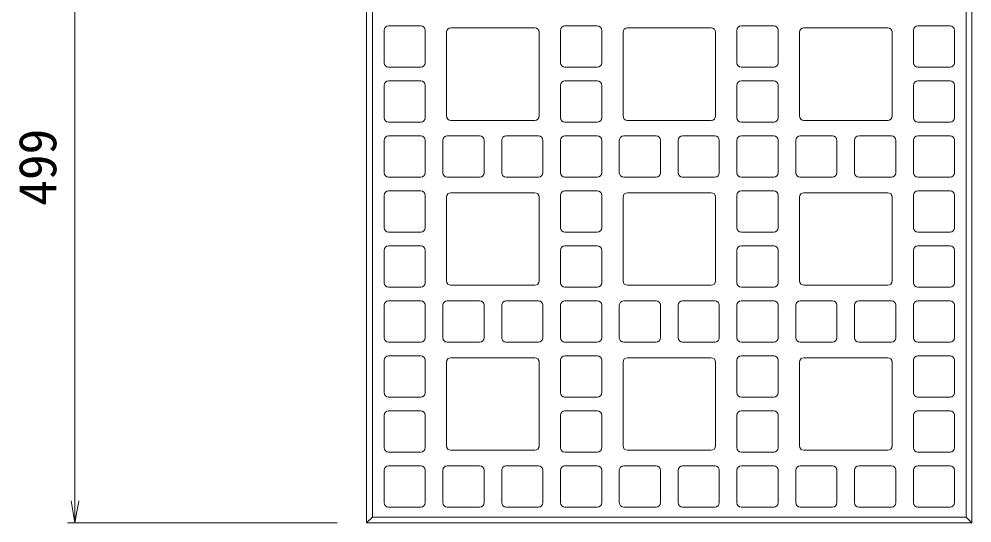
# Model space of a CAD drawing. Units: millimetres, scale not verified. Extents: x 0 to 84100, y 0 to 59400.
# Drawn here: x 13883 to 20364, y 8855 to 12282 of the extents above; entities that cross this region are included whole.
import ezdxf
from ezdxf.enums import TextEntityAlignment as Align

# ---------------------------------------------------------------- set-up
doc = ezdxf.new("R2010")
doc.units = ezdxf.units.MM
doc.header["$LTSCALE"] = 100
for name, color, linetype, lineweight in [('0_2', 7, 'Continuous', 9), ('D-STR', 1, 'Continuous', 18), ('D-STR-DIM（寸法）', 7, 'Continuous', 18), ('D-STR-STR1', 7, 'Continuous', 18), ('D-STR-STR1（構造物）', 7, 'Continuous', 18)]:
    doc.layers.add(name, color=color, linetype=linetype, lineweight=lineweight)
doc.styles.add('ＭＳ ゴシック', font='')
doc.styles.get('ＭＳ ゴシック').set_extended_font_data('MS Gothic')

msp = doc.modelspace()

# ---------------------------------------------------------------- linework, layer by layer
at = {"layer": '0_2'}
for p, q in [((14263.7, 8854.7), (14238.7, 9004.7)), ((14288.7, 9004.7), (14263.7, 8854.7))]:
    msp.add_line(p, q, dxfattribs=at)
at = {"layer": '0_2', "lineweight": 18}
msp.add_line((14263.7, 8854.7), (14263.7, 8874.7), dxfattribs=at)
at = {"layer": 'D-STR'}
for p, q in [((16247, 13839), (16247, 8854.7)), ((20363.7, 13839), (20363.7, 8854.7)), ((20363.7, 8854.7), (16247, 8854.7))]:
    msp.add_line(p, q, dxfattribs=at)
at = {"layer": 'D-STR-DIM（寸法）'}
for p, q in [((14263.7, 13819), (14263.7, 8874.7)), ((16047, 8854.7), (14213.7, 8854.7))]:
    msp.add_line(p, q, dxfattribs=at)
at = {"layer": 'D-STR-STR1'}
for p, q in [((16287, 13799.1), (16287, 8894.7)), ((20323.7, 13799.1), (20323.7, 8894.7)), ((16247, 8854.7), (16287, 8894.7)), ((20323.7, 8894.7), (16287, 8894.7)), ((20363.7, 8854.7), (20323.7, 8894.7))]:
    msp.add_line(p, q, dxfattribs=at)
at = {"layer": 'D-STR-STR1（構造物）'}
for p, q in [((16365.6, 12204.8), (16365.6, 11984.8)), ((16615.6, 12234.8), (16395.6, 12234.8)), ((16645.6, 12204.8), (16645.6, 11984.8)), ((16790.6, 12192.8), (16790.6, 11622.8)), ((16820.6, 12222.8), (17390.6, 12222.8)), ((17420.6, 12192.8), (17420.6, 11622.8)), ((17565.6, 12204.8), (17565.6, 11984.8)), ((17595.6, 12234.8), (17815.6, 12234.8)), ((17845.6, 12204.8), (17845.6, 11984.8)), ((17990.6, 12192.8), (17990.6, 11622.8)), ((18590.6, 12222.8), (18020.6, 12222.8)), ((18620.6, 12192.8), (18620.6, 11622.8)), ((18765.6, 12204.8), (18765.6, 11984.8)), ((19015.6, 12234.8), (18795.6, 12234.8)), ((19045.6, 12204.8), (19045.6, 11984.8)), ((19190.6, 12192.8), (19190.6, 11622.8)), ((19790.6, 12222.8), (19220.6, 12222.8)), ((19820.6, 12192.8), (19820.6, 11622.8)), ((19965.6, 12204.8), (19965.6, 11984.8)), ((19995.6, 12234.8), (20215.6, 12234.8)), ((20245.6, 12204.8), (20245.6, 11984.8)), ((16615.6, 11954.8), (16395.6, 11954.8)), ((17595.6, 11954.8), (17815.6, 11954.8)), ((19015.6, 11954.8), (18795.6, 11954.8)), ((19995.6, 11954.8), (20215.6, 11954.8)), ((16615.6, 11860.8), (16395.6, 11860.8)), ((17595.6, 11860.8), (17815.6, 11860.8)), ((19015.6, 11860.8), (18795.6, 11860.8)), ((19995.6, 11860.8), (20215.6, 11860.8)), ((16365.6, 11830.8), (16365.6, 11610.8)), ((16645.6, 11830.8), (16645.6, 11610.8)), ((17565.6, 11830.8), (17565.6, 11610.8)), ((17845.6, 11830.8), (17845.6, 11610.8)), ((18765.6, 11830.8), (18765.6, 11610.8)), ((19045.6, 11830.8), (19045.6, 11610.8)), ((19965.6, 11830.8), (19965.6, 11610.8)), ((20245.6, 11830.8), (20245.6, 11610.8)), ((16615.6, 11580.8), (16395.6, 11580.8)), ((16820.6, 11592.8), (17390.6, 11592.8)), ((17595.6, 11580.8), (17815.6, 11580.8)), ((18590.6, 11592.8), (18020.6, 11592.8)), ((19015.6, 11580.8), (18795.6, 11580.8)), ((19790.6, 11592.8), (19220.6, 11592.8)), ((19995.6, 11580.8), (20215.6, 11580.8)), ((16615.6, 11486.8), (16395.6, 11486.8)), ((16795.6, 11486.8), (17015.6, 11486.8)), ((17415.6, 11486.8), (17195.6, 11486.8)), ((17595.6, 11486.8), (17815.6, 11486.8)), ((17995.6, 11486.8), (18215.6, 11486.8)), ((18615.6, 11486.8), (18395.6, 11486.8)), ((19015.6, 11486.8), (18795.6, 11486.8)), ((19195.6, 11486.8), (19415.6, 11486.8)), ((19815.6, 11486.8), (19595.6, 11486.8)), ((19995.6, 11486.8), (20215.6, 11486.8)), ((16365.6, 11456.8), (16365.6, 11236.8)), ((16645.6, 11456.8), (16645.6, 11236.8)), ((16765.6, 11456.8), (16765.6, 11236.8)), ((17045.6, 11456.8), (17045.6, 11236.8)), ((17165.6, 11456.8), (17165.6, 11236.8)), ((17445.6, 11456.8), (17445.6, 11236.8)), ((17565.6, 11456.8), (17565.6, 11236.8)), ((17845.6, 11456.8), (17845.6, 11236.8)), ((17965.6, 11456.8), (17965.6, 11236.8)), ((18245.6, 11456.8), (18245.6, 11236.8)), ((18365.6, 11456.8), (18365.6, 11236.8)), ((18645.6, 11456.8), (18645.6, 11236.8)), ((18765.6, 11456.8), (18765.6, 11236.8)), ((19045.6, 11456.8), (19045.6, 11236.8)), ((19165.6, 11456.8), (19165.6, 11236.8)), ((19445.6, 11456.8), (19445.6, 11236.8)), ((19565.6, 11456.8), (19565.6, 11236.8)), ((19845.6, 11456.8), (19845.6, 11236.8)), ((19965.6, 11456.8), (19965.6, 11236.8)), ((20245.6, 11456.8), (20245.6, 11236.8)), ((16615.6, 11206.8), (16395.6, 11206.8)), ((16795.6, 11206.8), (17015.6, 11206.8)), ((17415.6, 11206.8), (17195.6, 11206.8)), ((17595.6, 11206.8), (17815.6, 11206.8)), ((17995.6, 11206.8), (18215.6, 11206.8)), ((18615.6, 11206.8), (18395.6, 11206.8)), ((19015.6, 11206.8), (18795.6, 11206.8)), ((19195.6, 11206.8), (19415.6, 11206.8)), ((19815.6, 11206.8), (19595.6, 11206.8)), ((19995.6, 11206.8), (20215.6, 11206.8)), ((16365.6, 11082.8), (16365.6, 10862.8)), ((16615.6, 11112.8), (16395.6, 11112.8)), ((16645.6, 11082.8), (16645.6, 10862.8)), ((16820.6, 11100.8), (17390.6, 11100.8)), ((17565.6, 11082.8), (17565.6, 10862.8)), ((17595.6, 11112.8), (17815.6, 11112.8)), ((17845.6, 11082.8), (17845.6, 10862.8)), ((18590.6, 11100.8), (18020.6, 11100.8)), ((18765.6, 11082.8), (18765.6, 10862.8)), ((19015.6, 11112.8), (18795.6, 11112.8)), ((19045.6, 11082.8), (19045.6, 10862.8)), ((19790.6, 11100.8), (19220.6, 11100.8)), ((19965.6, 11082.8), (19965.6, 10862.8)), ((19995.6, 11112.8), (20215.6, 11112.8)), ((20245.6, 11082.8), (20245.6, 10862.8)), ((16790.6, 11070.8), (16790.6, 10500.8)), ((17420.6, 11070.8), (17420.6, 10500.8)), ((17990.6, 11070.8), (17990.6, 10500.8)), ((18620.6, 11070.8), (18620.6, 10500.8)), ((19190.6, 11070.8), (19190.6, 10500.8)), ((19820.6, 11070.8), (19820.6, 10500.8)), ((16615.6, 10832.8), (16395.6, 10832.8)), ((17595.6, 10832.8), (17815.6, 10832.8)), ((19015.6, 10832.8), (18795.6, 10832.8)), ((19995.6, 10832.8), (20215.6, 10832.8)), ((16365.6, 10708.8), (16365.6, 10488.8)), ((16615.6, 10738.8), (16395.6, 10738.8)), ((16645.6, 10708.8), (16645.6, 10488.8)), ((17565.6, 10708.8), (17565.6, 10488.8)), ((17595.6, 10738.8), (17815.6, 10738.8)), ((17845.6, 10708.8), (17845.6, 10488.8)), ((18765.6, 10708.8), (18765.6, 10488.8)), ((19015.6, 10738.8), (18795.6, 10738.8)), ((19045.6, 10708.8), (19045.6, 10488.8)), ((19965.6, 10708.8), (19965.6, 10488.8)), ((19995.6, 10738.8), (20215.6, 10738.8)), ((20245.6, 10708.8), (20245.6, 10488.8)), ((16615.6, 10458.8), (16395.6, 10458.8)), ((16820.6, 10470.8), (17390.6, 10470.8)), ((17595.6, 10458.8), (17815.6, 10458.8)), ((18590.6, 10470.8), (18020.6, 10470.8)), ((19015.6, 10458.8), (18795.6, 10458.8)), ((19790.6, 10470.8), (19220.6, 10470.8)), ((19995.6, 10458.8), (20215.6, 10458.8)), ((16365.6, 10334.8), (16365.6, 10114.8)), ((16615.6, 10364.8), (16395.6, 10364.8)), ((16645.6, 10334.8), (16645.6, 10114.8)), ((16765.6, 10334.8), (16765.6, 10114.8)), ((16795.6, 10364.8), (17015.6, 10364.8)), ((17045.6, 10334.8), (17045.6, 10114.8)), ((17165.6, 10334.8), (17165.6, 10114.8)), ((17415.6, 10364.8), (17195.6, 10364.8)), ((17445.6, 10334.8), (17445.6, 10114.8)), ((17565.6, 10334.8), (17565.6, 10114.8)), ((17595.6, 10364.8), (17815.6, 10364.8)), ((17845.6, 10334.8), (17845.6, 10114.8)), ((17965.6, 10334.8), (17965.6, 10114.8)), ((17995.6, 10364.8), (18215.6, 10364.8)), ((18245.6, 10334.8), (18245.6, 10114.8)), ((18365.6, 10334.8), (18365.6, 10114.8)), ((18615.6, 10364.8), (18395.6, 10364.8)), ((18645.6, 10334.8), (18645.6, 10114.8)), ((18765.6, 10334.8), (18765.6, 10114.8)), ((19015.6, 10364.8), (18795.6, 10364.8)), ((19045.6, 10334.8), (19045.6, 10114.8)), ((19165.6, 10334.8), (19165.6, 10114.8)), ((19195.6, 10364.8), (19415.6, 10364.8)), ((19445.6, 10334.8), (19445.6, 10114.8)), ((19565.6, 10334.8), (19565.6, 10114.8)), ((19815.6, 10364.8), (19595.6, 10364.8)), ((19845.6, 10334.8), (19845.6, 10114.8)), ((19965.6, 10334.8), (19965.6, 10114.8)), ((19995.6, 10364.8), (20215.6, 10364.8)), ((20245.6, 10334.8), (20245.6, 10114.8)), ((16615.6, 10084.8), (16395.6, 10084.8)), ((16795.6, 10084.8), (17015.6, 10084.8)), ((17415.6, 10084.8), (17195.6, 10084.8)), ((17595.6, 10084.8), (17815.6, 10084.8)), ((17995.6, 10084.8), (18215.6, 10084.8)), ((18615.6, 10084.8), (18395.6, 10084.8)), ((19015.6, 10084.8), (18795.6, 10084.8)), ((19195.6, 10084.8), (19415.6, 10084.8)), ((19815.6, 10084.8), (19595.6, 10084.8)), ((19995.6, 10084.8), (20215.6, 10084.8)), ((16615.6, 9990.8), (16395.6, 9990.8)), ((17595.6, 9990.8), (17815.6, 9990.8)), ((19015.6, 9990.8), (18795.6, 9990.8)), ((19995.6, 9990.8), (20215.6, 9990.8)), ((16365.6, 9960.8), (16365.6, 9740.8)), ((16645.6, 9960.8), (16645.6, 9740.8)), ((16790.6, 9948.8), (16790.6, 9378.8)), ((16820.6, 9978.8), (17390.6, 9978.8)), ((17420.6, 9948.8), (17420.6, 9378.8)), ((17565.6, 9960.8), (17565.6, 9740.8)), ((17845.6, 9960.8), (17845.6, 9740.8)), ((17990.6, 9948.8), (17990.6, 9378.8)), ((18590.6, 9978.8), (18020.6, 9978.8)), ((18620.6, 9948.8), (18620.6, 9378.8)), ((18765.6, 9960.8), (18765.6, 9740.8)), ((19045.6, 9960.8), (19045.6, 9740.8)), ((19190.6, 9948.8), (19190.6, 9378.8)), ((19790.6, 9978.8), (19220.6, 9978.8)), ((19820.6, 9948.8), (19820.6, 9378.8)), ((19965.6, 9960.8), (19965.6, 9740.8)), ((20245.6, 9960.8), (20245.6, 9740.8)), ((16615.6, 9710.8), (16395.6, 9710.8)), ((17595.6, 9710.8), (17815.6, 9710.8)), ((19015.6, 9710.8), (18795.6, 9710.8)), ((19995.6, 9710.8), (20215.6, 9710.8)), ((16615.6, 9616.8), (16395.6, 9616.8)), ((17595.6, 9616.8), (17815.6, 9616.8)), ((19015.6, 9616.8), (18795.6, 9616.8)), ((19995.6, 9616.8), (20215.6, 9616.8)), ((16365.6, 9586.8), (16365.6, 9366.8)), ((16645.6, 9586.8), (16645.6, 9366.8)), ((17565.6, 9586.8), (17565.6, 9366.8)), ((17845.6, 9586.8), (17845.6, 9366.8)), ((18765.6, 9586.8), (18765.6, 9366.8)), ((19045.6, 9586.8), (19045.6, 9366.8)), ((19965.6, 9586.8), (19965.6, 9366.8)), ((20245.6, 9586.8), (20245.6, 9366.8)), ((16615.6, 9336.8), (16395.6, 9336.8)), ((16820.6, 9348.8), (17390.6, 9348.8)), ((17595.6, 9336.8), (17815.6, 9336.8)), ((18590.6, 9348.8), (18020.6, 9348.8)), ((19015.6, 9336.8), (18795.6, 9336.8)), ((19790.6, 9348.8), (19220.6, 9348.8)), ((19995.6, 9336.8), (20215.6, 9336.8)), ((16365.6, 9212.8), (16365.6, 8992.8)), ((16615.6, 9242.8), (16395.6, 9242.8)), ((16645.6, 9212.8), (16645.6, 8992.8)), ((16765.6, 9212.8), (16765.6, 8992.8)), ((16795.6, 9242.8), (17015.6, 9242.8)), ((17045.6, 9212.8), (17045.6, 8992.8)), ((17165.6, 9212.8), (17165.6, 8992.8)), ((17415.6, 9242.8), (17195.6, 9242.8)), ((17445.6, 9212.8), (17445.6, 8992.8)), ((17565.6, 9212.8), (17565.6, 8992.8)), ((17595.6, 9242.8), (17815.6, 9242.8)), ((17845.6, 9212.8), (17845.6, 8992.8)), ((17965.6, 9212.8), (17965.6, 8992.8)), ((17995.6, 9242.8), (18215.6, 9242.8)), ((18245.6, 9212.8), (18245.6, 8992.8)), ((18365.6, 9212.8), (18365.6, 8992.8)), ((18615.6, 9242.8), (18395.6, 9242.8)), ((18645.6, 9212.8), (18645.6, 8992.8)), ((18765.6, 9212.8), (18765.6, 8992.8)), ((19015.6, 9242.8), (18795.6, 9242.8)), ((19045.6, 9212.8), (19045.6, 8992.8)), ((19165.6, 9212.8), (19165.6, 8992.8)), ((19195.6, 9242.8), (19415.6, 9242.8)), ((19445.6, 9212.8), (19445.6, 8992.8)), ((19565.6, 9212.8), (19565.6, 8992.8)), ((19815.6, 9242.8), (19595.6, 9242.8)), ((19845.6, 9212.8), (19845.6, 8992.8)), ((19965.6, 9212.8), (19965.6, 8992.8)), ((19995.6, 9242.8), (20215.6, 9242.8)), ((20245.6, 9212.8), (20245.6, 8992.8)), ((16615.6, 8962.8), (16395.6, 8962.8)), ((16795.6, 8962.8), (17015.6, 8962.8)), ((17415.6, 8962.8), (17195.6, 8962.8)), ((17595.6, 8962.8), (17815.6, 8962.8)), ((17995.6, 8962.8), (18215.6, 8962.8)), ((18615.6, 8962.8), (18395.6, 8962.8)), ((19015.6, 8962.8), (18795.6, 8962.8)), ((19195.6, 8962.8), (19415.6, 8962.8)), ((19815.6, 8962.8), (19595.6, 8962.8)), ((19995.6, 8962.8), (20215.6, 8962.8))]:
    msp.add_line(p, q, dxfattribs=at)
for centre, start, end in [((16395.6, 12204.8), 90, 180), ((16615.6, 12204.8), 0, 90), ((16820.6, 12192.8), 90, 180), ((17390.6, 12192.8), 0, 90), ((17595.6, 12204.8), 90, 180), ((17815.6, 12204.8), 0, 90), ((18020.6, 12192.8), 90, 180), ((18590.6, 12192.8), 0, 90), ((18795.6, 12204.8), 90, 180), ((19015.6, 12204.8), 0, 90), ((19220.6, 12192.8), 90, 180), ((19790.6, 12192.8), 0, 90), ((19995.6, 12204.8), 90, 180), ((20215.6, 12204.8), 0, 90), ((16395.6, 11984.8), 180, 270), ((16615.6, 11984.8), 270, 0), ((17595.6, 11984.8), 180, 270), ((17815.6, 11984.8), 270, 0), ((18795.6, 11984.8), 180, 270), ((19015.6, 11984.8), 270, 0), ((19995.6, 11984.8), 180, 270), ((20215.6, 11984.8), 270, 0), ((16395.6, 11830.8), 90, 180), ((16615.6, 11830.8), 0, 90), ((17595.6, 11830.8), 90, 180), ((17815.6, 11830.8), 0, 90), ((18795.6, 11830.8), 90, 180), ((19015.6, 11830.8), 0, 90), ((19995.6, 11830.8), 90, 180), ((20215.6, 11830.8), 0, 90), ((16395.6, 11610.8), 180, 270), ((16615.6, 11610.8), 270, 0), ((16820.6, 11622.8), 180, 270), ((17390.6, 11622.8), 270, 0), ((17595.6, 11610.8), 180, 270), ((17815.6, 11610.8), 270, 0), ((18020.6, 11622.8), 180, 270), ((18590.6, 11622.8), 270, 0), ((18795.6, 11610.8), 180, 270), ((19015.6, 11610.8), 270, 0), ((19220.6, 11622.8), 180, 270), ((19790.6, 11622.8), 270, 0), ((19995.6, 11610.8), 180, 270), ((20215.6, 11610.8), 270, 0), ((16395.6, 11456.8), 90, 180), ((16615.6, 11456.8), 0, 90), ((16795.6, 11456.8), 90, 180), ((17015.6, 11456.8), 0, 90), ((17195.6, 11456.8), 90, 180), ((17415.6, 11456.8), 0, 90), ((17595.6, 11456.8), 90, 180), ((17815.6, 11456.8), 0, 90), ((17995.6, 11456.8), 90, 180), ((18215.6, 11456.8), 0, 90), ((18395.6, 11456.8), 90, 180), ((18615.6, 11456.8), 0, 90), ((18795.6, 11456.8), 90, 180), ((19015.6, 11456.8), 0, 90), ((19195.6, 11456.8), 90, 180), ((19415.6, 11456.8), 0, 90), ((19595.6, 11456.8), 90, 180), ((19815.6, 11456.8), 0, 90), ((19995.6, 11456.8), 90, 180), ((20215.6, 11456.8), 0, 90), ((16395.6, 11236.8), 180, 270), ((16615.6, 11236.8), 270, 0), ((16795.6, 11236.8), 180, 270), ((17015.6, 11236.8), 270, 0), ((17195.6, 11236.8), 180, 270), ((17415.6, 11236.8), 270, 0), ((17595.6, 11236.8), 180, 270), ((17815.6, 11236.8), 270, 0), ((17995.6, 11236.8), 180, 270), ((18215.6, 11236.8), 270, 0), ((18395.6, 11236.8), 180, 270), ((18615.6, 11236.8), 270, 0), ((18795.6, 11236.8), 180, 270), ((19015.6, 11236.8), 270, 0), ((19195.6, 11236.8), 180, 270), ((19415.6, 11236.8), 270, 0), ((19595.6, 11236.8), 180, 270), ((19815.6, 11236.8), 270, 0), ((19995.6, 11236.8), 180, 270), ((20215.6, 11236.8), 270, 0), ((16395.6, 11082.8), 90, 180), ((16615.6, 11082.8), 0, 90), ((16820.6, 11070.8), 90, 180), ((17390.6, 11070.8), 0, 90), ((17595.6, 11082.8), 90, 180), ((17815.6, 11082.8), 0, 90), ((18020.6, 11070.8), 90, 180), ((18590.6, 11070.8), 0, 90), ((18795.6, 11082.8), 90, 180), ((19015.6, 11082.8), 0, 90), ((19220.6, 11070.8), 90, 180), ((19790.6, 11070.8), 0, 90), ((19995.6, 11082.8), 90, 180), ((20215.6, 11082.8), 0, 90), ((16395.6, 10862.8), 180, 270), ((16615.6, 10862.8), 270, 0), ((17595.6, 10862.8), 180, 270), ((17815.6, 10862.8), 270, 0), ((18795.6, 10862.8), 180, 270), ((19015.6, 10862.8), 270, 0), ((19995.6, 10862.8), 180, 270), ((20215.6, 10862.8), 270, 0), ((16395.6, 10708.8), 90, 180), ((16615.6, 10708.8), 0, 90), ((17595.6, 10708.8), 90, 180), ((17815.6, 10708.8), 0, 90), ((18795.6, 10708.8), 90, 180), ((19015.6, 10708.8), 0, 90), ((19995.6, 10708.8), 90, 180), ((20215.6, 10708.8), 0, 90), ((16820.6, 10500.8), 180, 270), ((17390.6, 10500.8), 270, 0), ((18020.6, 10500.8), 180, 270), ((18590.6, 10500.8), 270, 0), ((19220.6, 10500.8), 180, 270), ((19790.6, 10500.8), 270, 0), ((16395.6, 10488.8), 180, 270), ((16615.6, 10488.8), 270, 0), ((17595.6, 10488.8), 180, 270), ((17815.6, 10488.8), 270, 0), ((18795.6, 10488.8), 180, 270), ((19015.6, 10488.8), 270, 0), ((19995.6, 10488.8), 180, 270), ((20215.6, 10488.8), 270, 0), ((16395.6, 10334.8), 90, 180), ((16615.6, 10334.8), 0, 90), ((16795.6, 10334.8), 90, 180), ((17015.6, 10334.8), 0, 90), ((17195.6, 10334.8), 90, 180), ((17415.6, 10334.8), 0, 90), ((17595.6, 10334.8), 90, 180), ((17815.6, 10334.8), 0, 90), ((17995.6, 10334.8), 90, 180), ((18215.6, 10334.8), 0, 90), ((18395.6, 10334.8), 90, 180), ((18615.6, 10334.8), 0, 90), ((18795.6, 10334.8), 90, 180), ((19015.6, 10334.8), 0, 90), ((19195.6, 10334.8), 90, 180), ((19415.6, 10334.8), 0, 90), ((19595.6, 10334.8), 90, 180), ((19815.6, 10334.8), 0, 90), ((19995.6, 10334.8), 90, 180), ((20215.6, 10334.8), 0, 90), ((16395.6, 10114.8), 180, 270), ((16615.6, 10114.8), 270, 0), ((16795.6, 10114.8), 180, 270), ((17015.6, 10114.8), 270, 0), ((17195.6, 10114.8), 180, 270), ((17415.6, 10114.8), 270, 0), ((17595.6, 10114.8), 180, 270), ((17815.6, 10114.8), 270, 0), ((17995.6, 10114.8), 180, 270), ((18215.6, 10114.8), 270, 0), ((18395.6, 10114.8), 180, 270), ((18615.6, 10114.8), 270, 0), ((18795.6, 10114.8), 180, 270), ((19015.6, 10114.8), 270, 0), ((19195.6, 10114.8), 180, 270), ((19415.6, 10114.8), 270, 0), ((19595.6, 10114.8), 180, 270), ((19815.6, 10114.8), 270, 0), ((19995.6, 10114.8), 180, 270), ((20215.6, 10114.8), 270, 0), ((16395.6, 9960.8), 90, 180), ((16615.6, 9960.8), 0, 90), ((17595.6, 9960.8), 90, 180), ((17815.6, 9960.8), 0, 90), ((18795.6, 9960.8), 90, 180), ((19015.6, 9960.8), 0, 90), ((19995.6, 9960.8), 90, 180), ((20215.6, 9960.8), 0, 90), ((16820.6, 9948.8), 90, 180), ((17390.6, 9948.8), 0, 90), ((18020.6, 9948.8), 90, 180), ((18590.6, 9948.8), 0, 90), ((19220.6, 9948.8), 90, 180), ((19790.6, 9948.8), 0, 90), ((16395.6, 9740.8), 180, 270), ((16615.6, 9740.8), 270, 0), ((17595.6, 9740.8), 180, 270), ((17815.6, 9740.8), 270, 0), ((18795.6, 9740.8), 180, 270), ((19015.6, 9740.8), 270, 0), ((19995.6, 9740.8), 180, 270), ((20215.6, 9740.8), 270, 0), ((16395.6, 9586.8), 90, 180), ((16615.6, 9586.8), 0, 90), ((17595.6, 9586.8), 90, 180), ((17815.6, 9586.8), 0, 90), ((18795.6, 9586.8), 90, 180), ((19015.6, 9586.8), 0, 90), ((19995.6, 9586.8), 90, 180), ((20215.6, 9586.8), 0, 90), ((16395.6, 9366.8), 180, 270), ((16615.6, 9366.8), 270, 0), ((16820.6, 9378.8), 180, 270), ((17390.6, 9378.8), 270, 0), ((17595.6, 9366.8), 180, 270), ((17815.6, 9366.8), 270, 0), ((18020.6, 9378.8), 180, 270), ((18590.6, 9378.8), 270, 0), ((18795.6, 9366.8), 180, 270), ((19015.6, 9366.8), 270, 0), ((19220.6, 9378.8), 180, 270), ((19790.6, 9378.8), 270, 0), ((19995.6, 9366.8), 180, 270), ((20215.6, 9366.8), 270, 0), ((16395.6, 9212.8), 90, 180), ((16615.6, 9212.8), 0, 90), ((16795.6, 9212.8), 90, 180), ((17015.6, 9212.8), 0, 90), ((17195.6, 9212.8), 90, 180), ((17415.6, 9212.8), 0, 90), ((17595.6, 9212.8), 90, 180), ((17815.6, 9212.8), 0, 90), ((17995.6, 9212.8), 90, 180), ((18215.6, 9212.8), 0, 90), ((18395.6, 9212.8), 90, 180), ((18615.6, 9212.8), 0, 90), ((18795.6, 9212.8), 90, 180), ((19015.6, 9212.8), 0, 90), ((19195.6, 9212.8), 90, 180), ((19415.6, 9212.8), 0, 90), ((19595.6, 9212.8), 90, 180), ((19815.6, 9212.8), 0, 90), ((19995.6, 9212.8), 90, 180), ((20215.6, 9212.8), 0, 90), ((16395.6, 8992.8), 180, 270), ((16615.6, 8992.8), 270, 0), ((16795.6, 8992.8), 180, 270), ((17015.6, 8992.8), 270, 0), ((17195.6, 8992.8), 180, 270), ((17415.6, 8992.8), 270, 0), ((17595.6, 8992.8), 180, 270), ((17815.6, 8992.8), 270, 0), ((17995.6, 8992.8), 180, 270), ((18215.6, 8992.8), 270, 0), ((18395.6, 8992.8), 180, 270), ((18615.6, 8992.8), 270, 0), ((18795.6, 8992.8), 180, 270), ((19015.6, 8992.8), 270, 0), ((19195.6, 8992.8), 180, 270), ((19415.6, 8992.8), 270, 0), ((19595.6, 8992.8), 180, 270), ((19815.6, 8992.8), 270, 0), ((19995.6, 8992.8), 180, 270), ((20215.6, 8992.8), 270, 0)]:
    msp.add_arc(centre, 30, start, end, dxfattribs=at)

# ---------------------------------------------------------------- texts
at = {"layer": 'D-STR-DIM（寸法）', "style": 'ＭＳ ゴシック'}
msp.add_text('499', height=256.6, rotation=90, dxfattribs=at).set_placement((14213.7, 11012), align=Align.BOTTOM_LEFT)

doc.saveas('drawing.dxf')
